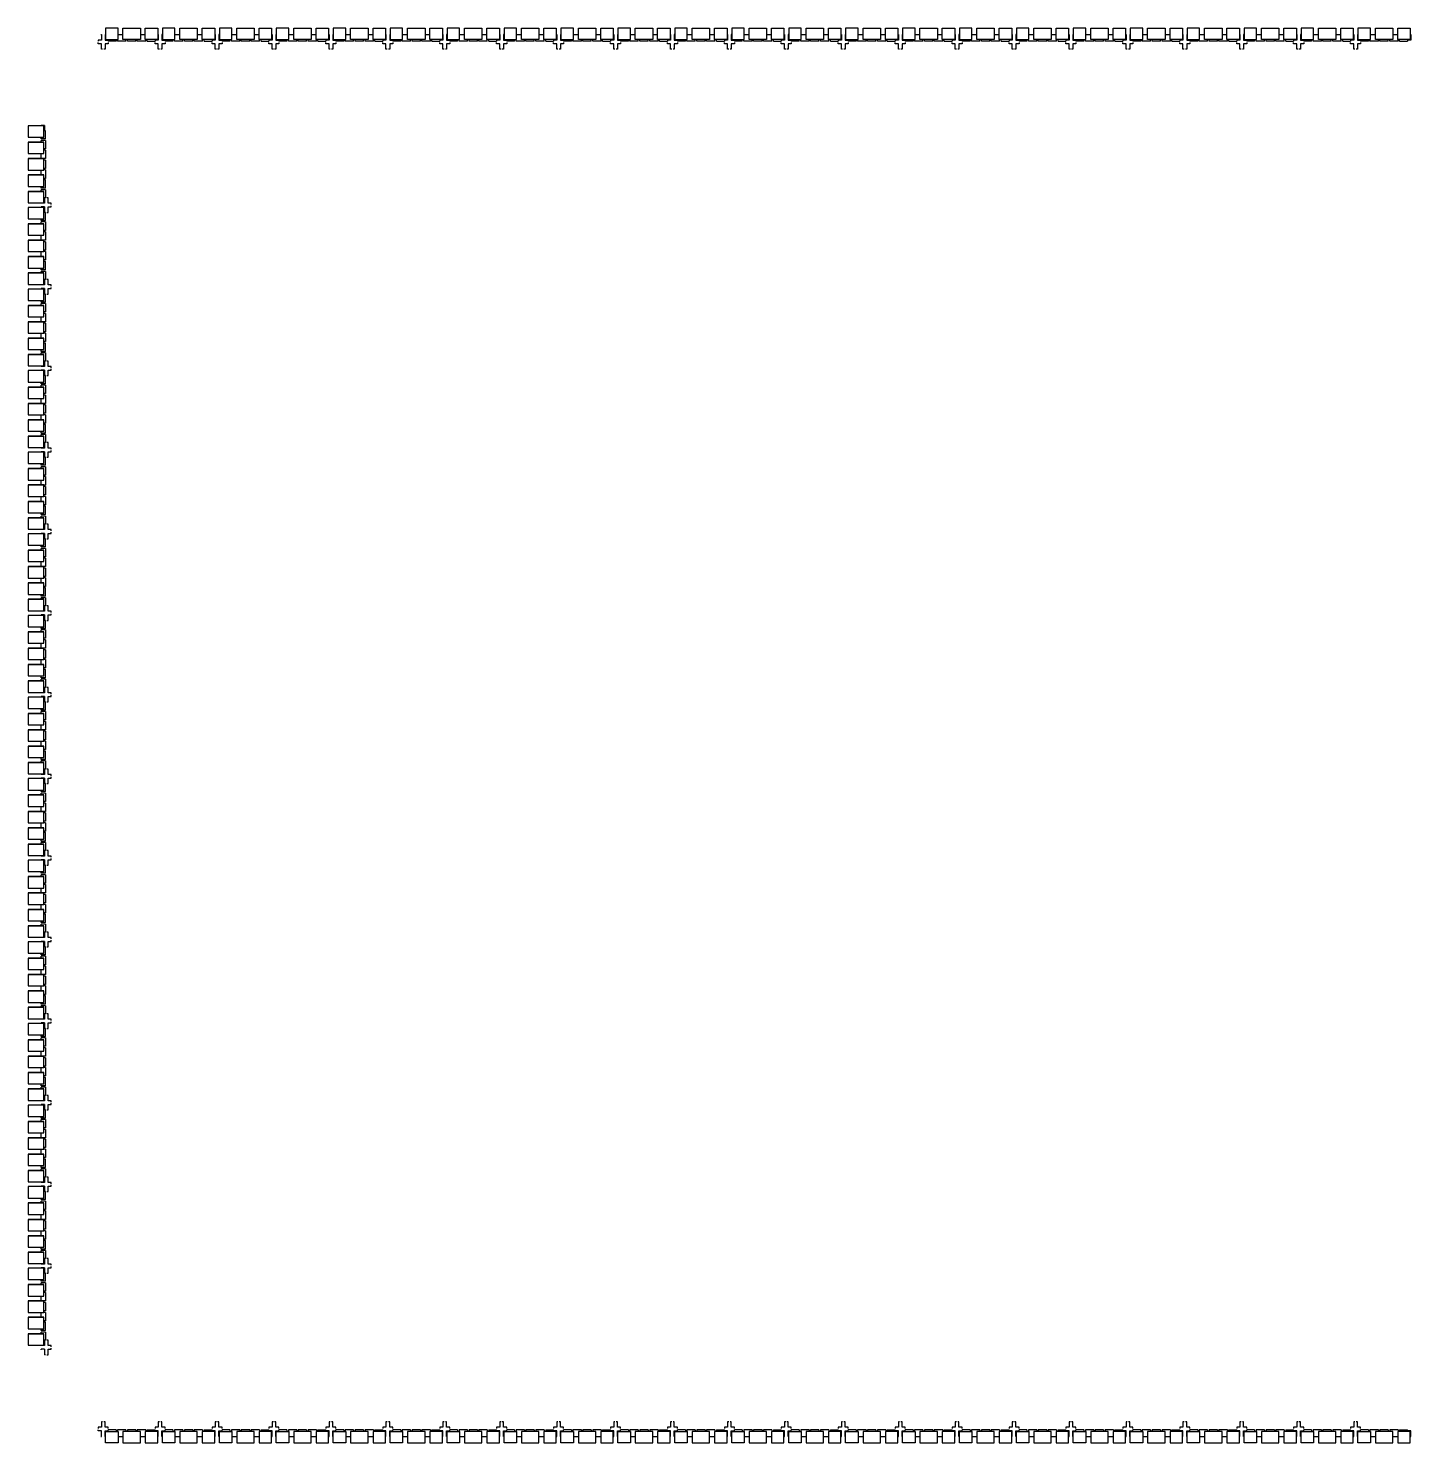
# Model space of a CAD drawing. Header units: millimetres. Extents: x -227.9 to -199.8, y 819.9 to 825.7.
# Drawn here: x -227.937 to -224.579, y 821.227 to 824.664 of the extents above.
import ezdxf

# ---------------------------------------------------------------- set-up
doc = ezdxf.new("R2010")
doc.units = ezdxf.units.MM
doc.linetypes.add('HIDDEN', pattern=[0.375, 0.25, -0.125])

# ---------------------------------------------------------------- blocks, each defined once
blk = doc.blocks.new('heng')
for p, q in [((-21.3548, -1.8079), (-21.3548, -1.8121)), ((-21.3512, -1.8079), (-21.3512, -1.8121)), ((-21.3308, -1.8079), (-21.3308, -1.8121)), ((-21.3272, -1.8079), (-21.3272, -1.8121)), ((-21.3068, -1.8079), (-21.3068, -1.8121)), ((-21.3032, -1.8079), (-21.3032, -1.8121)), ((-21.2828, -1.8079), (-21.2828, -1.8121)), ((-21.2792, -1.8079), (-21.2792, -1.8121))]:
    blk.add_line(p, q)
at = {"color": 0, "linetype": 'HIDDEN', "ltscale": 0.1}
for p, q in [((-21.3308, -1.8079), (-21.3512, -1.8079)), ((-21.3068, -1.8079), (-21.3272, -1.8079)), ((-21.2828, -1.8079), (-21.3032, -1.8079))]:
    blk.add_line(p, q, dxfattribs=at)
at = {"linetype": 'HIDDEN', "ltscale": 0.1}
for p, q in [((-21.3501, -1.8241), (-21.3381, -1.8241)), ((-21.2958, -1.8241), (-21.2838, -1.8241)), ((-21.2535, -1.8241), (-21.2523, -1.8241))]:
    blk.add_line(p, q, dxfattribs=at)
at = {"color": 0, "linetype": 'HIDDEN', "ltscale": 0.1}
for points in [[(-21.3876, -1.7887), (-21.3906, -1.7887), (-21.3906, -1.8019), (-21.3983, -1.8019), (-21.3983, -1.8049)], [(-21.374, -1.8049), (-21.374, -1.8019), (-21.3816, -1.8019), (-21.3816, -1.7887), (-21.3846, -1.7887)], [(-21.3804, -1.8241), (-21.3816, -1.8241), (-21.3816, -1.8109), (-21.374, -1.8109), (-21.374, -1.8079)], [(-21.3548, -1.8079), (-21.374, -1.8079)], [(-21.2792, -1.8079), (-21.26, -1.8079)]]:
    blk.add_lwpolyline(points, dxfattribs=at)
for points in [[(-21.3918, -1.8241), (-21.3906, -1.8241), (-21.3906, -1.8109), (-21.3983, -1.8109), (-21.3983, -1.8079)], [(-21.2535, -1.8241), (-21.2523, -1.8241), (-21.2523, -1.8109), (-21.26, -1.8109), (-21.26, -1.8079)]]:
    blk.add_lwpolyline(points)
for points in [[(-21.3501, -1.8395), (-21.3804, -1.8395), (-21.3804, -1.8121), (-21.3501, -1.8121)], [(-21.2958, -1.8121), (-21.3381, -1.8121), (-21.3381, -1.8395), (-21.2958, -1.8395)], [(-21.2838, -1.8395), (-21.2535, -1.8395), (-21.2535, -1.8121), (-21.2838, -1.8121)]]:
    blk.add_lwpolyline(points, close=True)
blk = doc.blocks.new('shul')
at = {"linetype": 'HIDDEN', "ltscale": 0.1}
for p, q in [((-21.5366, -1.4155), (-21.5366, -1.4143)), ((-21.5366, -1.4471), (-21.5366, -1.4432)), ((-21.5366, -1.4552), (-21.5366, -1.4507)), ((-21.5366, -1.495), (-21.5366, -1.483)), ((-21.5366, -1.5348), (-21.5366, -1.5228)), ((-21.5366, -1.5671), (-21.5366, -1.5626)), ((-21.5366, -1.5746), (-21.5366, -1.5707)), ((-21.5366, -1.6036), (-21.5366, -1.6024)), ((-21.5366, -1.6036), (-21.5366, -1.6024))]:
    blk.add_line(p, q, dxfattribs=at)
at = {"color": 0, "linetype": 'HIDDEN', "ltscale": 0.1}
for p, q in [((-21.5366, -1.4155), (-21.5366, -1.4143)), ((-21.5289, -1.4143), (-21.5366, -1.4143)), ((-21.5289, -1.4143), (-21.5289, -1.4275)), ((-21.5259, -1.4275), (-21.5289, -1.4275)), ((-21.5259, -1.4711), (-21.5301, -1.4711)), ((-21.5259, -1.4747), (-21.5301, -1.4747)), ((-21.5259, -1.4507), (-21.5259, -1.4711)), ((-21.5259, -1.4747), (-21.5259, -1.4951)), ((-21.5259, -1.4951), (-21.5301, -1.4951)), ((-21.5259, -1.4987), (-21.5301, -1.4987)), ((-21.5259, -1.4987), (-21.5259, -1.5191)), ((-21.5259, -1.5191), (-21.5301, -1.5191)), ((-21.5259, -1.5227), (-21.5301, -1.5227)), ((-21.5259, -1.5431), (-21.5301, -1.5431)), ((-21.5259, -1.5467), (-21.5301, -1.5467)), ((-21.5259, -1.5227), (-21.5259, -1.5431)), ((-21.5259, -1.5671), (-21.5259, -1.5467)), ((-21.5289, -1.6036), (-21.5366, -1.6036)), ((-21.5289, -1.6036), (-21.5366, -1.6036)), ((-21.5366, -1.6138), (-21.5366, -1.6126)), ((-21.5289, -1.6126), (-21.5366, -1.6126)), ((-21.5259, -1.5904), (-21.5289, -1.5904)), ((-21.5289, -1.5904), (-21.5289, -1.6036)), ((-21.5259, -1.5904), (-21.5289, -1.5904)), ((-21.5289, -1.5904), (-21.5289, -1.6036)), ((-21.5289, -1.6126), (-21.5289, -1.6258)), ((-21.5259, -1.6258), (-21.5289, -1.6258))]:
    blk.add_line(p, q, dxfattribs=at)
for points in [[(-21.5681, -1.4432), (-21.5301, -1.4432), (-21.5301, -1.4155), (-21.5681, -1.4155)], [(-21.5681, -1.483), (-21.5301, -1.483), (-21.5301, -1.4552), (-21.5681, -1.4552)], [(-21.5681, -1.5228), (-21.5301, -1.5228), (-21.5301, -1.495), (-21.5681, -1.495)], [(-21.5681, -1.5626), (-21.5301, -1.5626), (-21.5301, -1.5348), (-21.5681, -1.5348)], [(-21.5681, -1.6024), (-21.5301, -1.6024), (-21.5301, -1.5746), (-21.5681, -1.5746)]]:
    blk.add_lwpolyline(points, close=True)
for points in [[(-21.5259, -1.4471), (-21.5259, -1.4275)], [(-21.5259, -1.4471), (-21.5301, -1.4471), (-21.5366, -1.4471)], [(-21.5259, -1.5707), (-21.5259, -1.5904)], [(-21.5123, -1.6066), (-21.5123, -1.6036), (-21.5199, -1.6036), (-21.5199, -1.5904), (-21.5229, -1.5904)], [(-21.5229, -1.6258), (-21.5199, -1.6258), (-21.5199, -1.6126), (-21.5123, -1.6126), (-21.5123, -1.6096)]]:
    blk.add_lwpolyline(points, dxfattribs=at)
for points in [[(-21.5681, -1.4552), (-21.5301, -1.4552)], [(-21.5259, -1.4507), (-21.5301, -1.4507), (-21.5366, -1.4507)], [(-21.5681, -1.495), (-21.5301, -1.495)], [(-21.5681, -1.5348), (-21.5301, -1.5348)], [(-21.5681, -1.5746), (-21.5301, -1.5746)], [(-21.5259, -1.5671), (-21.5301, -1.5671), (-21.5366, -1.5671)], [(-21.5259, -1.5707), (-21.5301, -1.5707), (-21.5366, -1.5707)]]:
    blk.add_lwpolyline(points)

msp = doc.modelspace()

# ---------------------------------------------------------------- block references
at = {"xscale": -1, "rotation": 180}
for p in [(-206.3691, 822.825), (-206.2308, 822.825), (-206.0925, 822.825), (-205.9542, 822.825), (-205.8159, 822.825), (-205.6776, 822.825), (-205.5393, 822.825), (-205.401, 822.825), (-205.2627, 822.825), (-205.1244, 822.825), (-204.9861, 822.825), (-204.8478, 822.825), (-204.7095, 822.825), (-204.5712, 822.825), (-204.4329, 822.825), (-204.2946, 822.825), (-204.1563, 822.825), (-204.018, 822.825), (-203.8797, 822.825), (-203.7414, 822.825), (-203.6031, 822.825), (-203.4648, 822.825), (-203.3265, 822.825)]:
    msp.add_blockref('heng', p, dxfattribs=at)
for name, p in [('shul', (-206.3691, 825.8428)), ('shul', (-206.3691, 825.6445)), ('shul', (-206.3691, 825.4462)), ('shul', (-206.3691, 825.2479)), ('shul', (-206.3691, 825.0496)), ('shul', (-206.3691, 824.8513)), ('shul', (-206.3691, 824.653)), ('shul', (-206.3691, 824.4547)), ('shul', (-206.3691, 824.2564)), ('shul', (-206.3691, 824.0581)), ('shul', (-206.3691, 823.8598)), ('shul', (-206.3691, 823.6615)), ('shul', (-206.3691, 823.4632)), ('shul', (-206.3691, 823.2649)), ('shul', (-206.3691, 823.0666)), ('heng', (-206.3691, 823.0666)), ('heng', (-206.2308, 823.0666)), ('heng', (-206.0925, 823.0666)), ('heng', (-205.9542, 823.0666)), ('heng', (-205.8159, 823.0666)), ('heng', (-205.6776, 823.0666)), ('heng', (-205.5393, 823.0666)), ('heng', (-205.401, 823.0666)), ('heng', (-205.2627, 823.0666)), ('heng', (-205.1244, 823.0666)), ('heng', (-204.9861, 823.0666)), ('heng', (-204.8478, 823.0666)), ('heng', (-204.7095, 823.0666)), ('heng', (-204.5712, 823.0666)), ('heng', (-204.4329, 823.0666)), ('heng', (-204.2946, 823.0666)), ('heng', (-204.1563, 823.0666)), ('heng', (-204.018, 823.0666)), ('heng', (-203.8797, 823.0666)), ('heng', (-203.7414, 823.0666)), ('heng', (-203.6031, 823.0666)), ('heng', (-203.4648, 823.0666)), ('heng', (-203.3265, 823.0666))]:
    msp.add_blockref(name, p)

doc.saveas('drawing.dxf')
